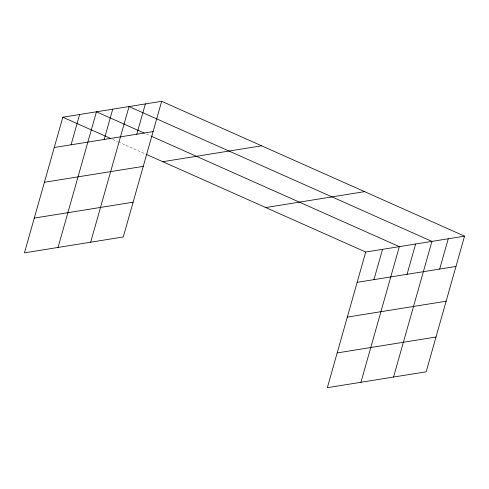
<?xml version="1.0" encoding="UTF-8"?>
<svg xmlns="http://www.w3.org/2000/svg" width="489" height="489" viewBox="0 0 489 489"><rect width="100%" height="100%" fill="white"/><g stroke="black" fill="none" stroke-linecap="round" stroke-linejoin="round"><path stroke-width="0.37" stroke-dasharray="2.44 1.83" d="M146.413 134.047L151.272 136.211M112.812 139.457L117.672 141.621M118.362 141.926L145.435 153.98"/><path stroke-width="0.73" d="M161.663 101.309L62.836 117.207L24.45 252.85L123.277 236.957L161.663 101.309L464.55 236.15L426.163 371.793L327.337 387.691L365.723 252.043L464.55 236.15M71.064 144.799L79.634 114.505M58.05 247.446L96.437 111.804L144.328 133.124M104.169 139.475L112.739 109.175M90.667 242.202L129.047 106.553L431.94 241.395L393.553 377.037M136.779 134.224L145.355 103.931M373.951 279.641L382.526 249.341M360.943 382.288L399.324 246.639L151.272 136.211M407.056 274.311L415.632 244.017M439.672 269.066L448.242 238.773M54.261 147.501L153.088 131.602M162.788 161.706L261.615 145.808M44.426 182.269L143.253 166.37M34.285 218.088L133.112 202.189M265.772 207.55L364.598 191.651M357.153 282.342L455.98 266.444M347.312 317.104L446.139 301.206M337.178 352.924L436.005 337.025M62.836 117.207L110.728 138.528M146.125 154.286L365.723 252.043"/></g></svg>
